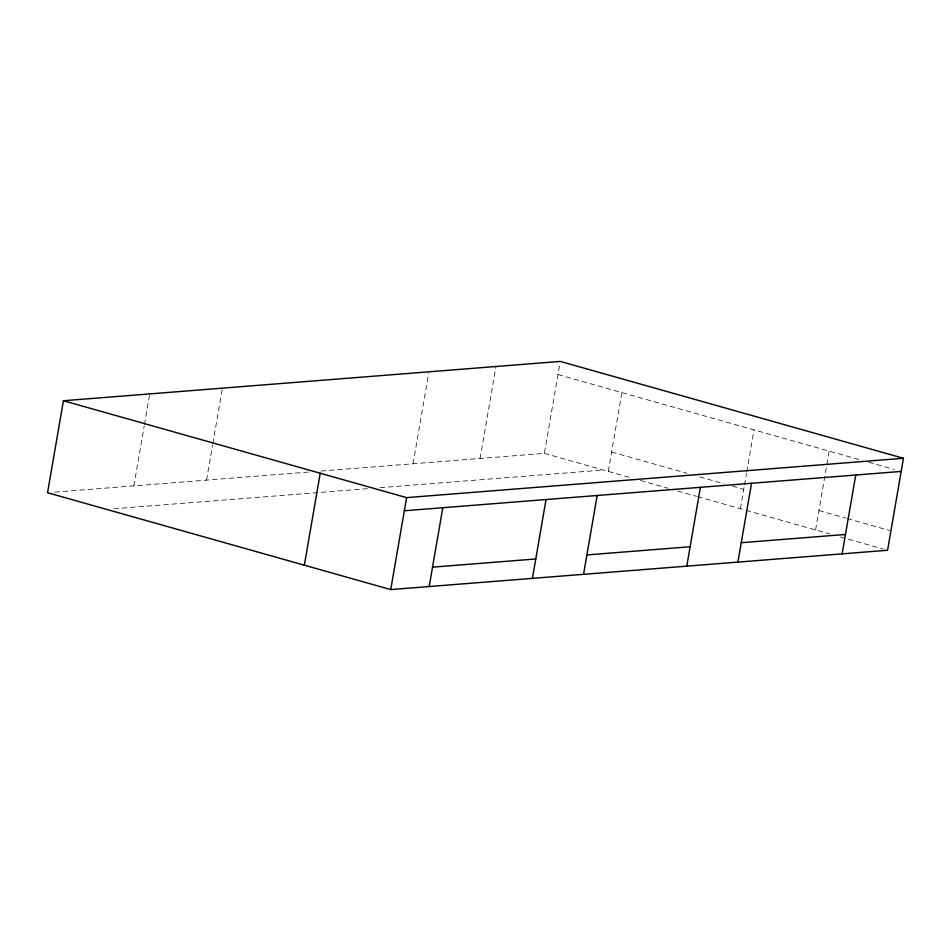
<?xml version="1.0" encoding="UTF-8"?>
<svg xmlns="http://www.w3.org/2000/svg" width="951" height="951" viewBox="0 0 951 951"><rect width="100%" height="100%" fill="white"/><g stroke="black" fill="none" stroke-linecap="round" stroke-linejoin="round"><path stroke-width="0.71" stroke-dasharray="4.75 3.57" d="M133.853 485.878L144.195 426.024M144.445 424.562L149.497 395.366M206.533 480.124L212.584 445.092M212.846 443.63L222.165 389.613M413.079 463.779L428.711 373.267M480.089 458.477L495.97 366.504M321.093 471.054L544.376 453.377L559.759 364.328M608.26 471.411L621.871 392.585M740.389 508.714L744.241 486.413M744.49 484.974L746.499 473.372M746.749 471.922L754.012 429.888M815.578 529.933L829.189 451.107M54.861 492.131L310.751 471.874M113.87 508.761L368.203 488.624M380.031 487.697L603.303 470.02M557.987 374.551L860.251 459.868M868.715 462.257L894.118 469.437M611.612 452.022L686.907 473.277M699.698 476.891L723.854 483.702M732.377 486.104L743.741 489.313M818.93 510.544L845.748 518.105M847.163 518.509L889.506 530.456M544.376 453.377L630.988 477.83M640.439 480.505L667.935 488.255M677.587 490.989L696.346 496.279M697.582 496.624L744.716 509.938M746.071 510.318L829.688 533.927M840.422 536.946L883.324 549.06"/><path stroke-width="1.43" d="M63.432 400.74L47.55 492.713L390.742 589.584L887.568 550.26L903.45 458.287L560.258 361.416L63.432 400.74L406.624 497.623L903.45 458.287M304.344 565.203L320.225 473.229M390.742 589.584L406.624 497.623M429.186 586.541L442.809 507.715M532.417 578.374L546.04 499.537M583.545 574.321L597.169 495.495M686.777 566.154L700.4 487.316M737.905 562.1L751.528 483.274M842.122 553.851L855.734 475.024M404.353 510.758L901.179 471.423M432.539 567.153L535.77 558.974M586.898 554.932L690.129 546.754M741.257 542.712L845.475 534.462"/></g></svg>
